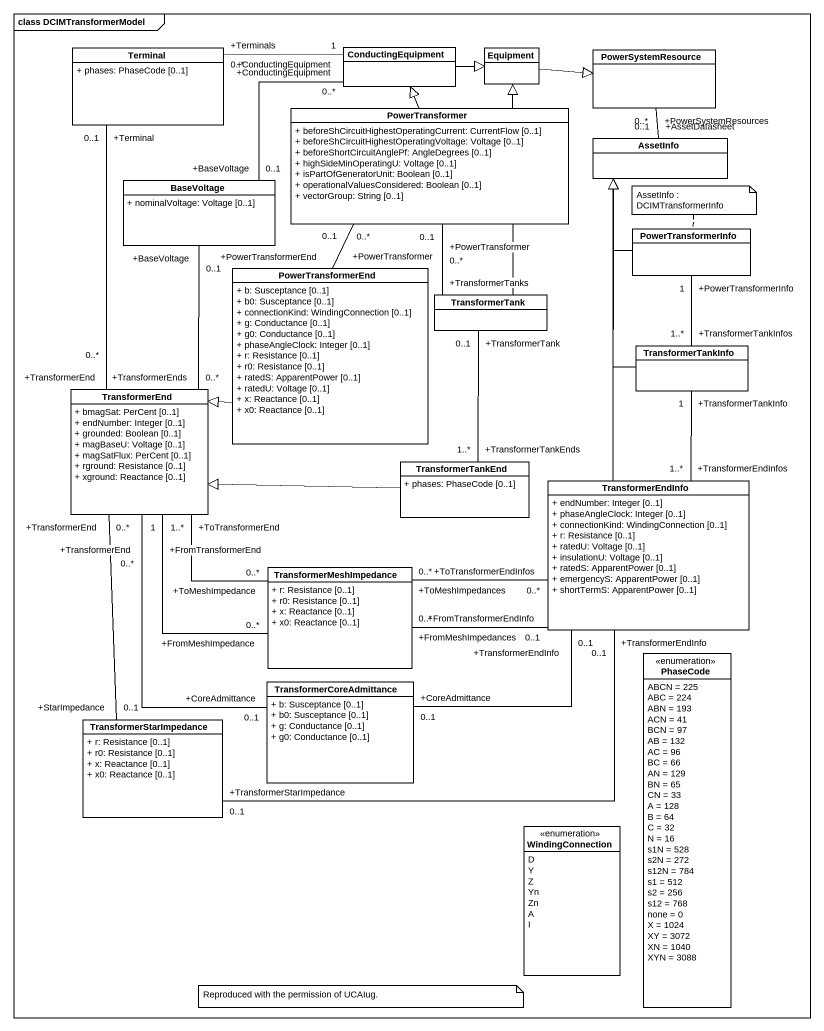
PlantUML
@startuml
mainframe class DCIMTransformerModel
hide circle
hide empty members
skinparam classAttributeIconSize 0
class Terminal #FFFFFF {
  + phases: PhaseCode [0..1]
}
class ConductingEquipment #FFFFFF
class Equipment
class PowerSystemResource
class PowerTransformer #FFFFFF {
  + beforeShCircuitHighestOperatingCurrent: CurrentFlow [0..1]
  + beforeShCircuitHighestOperatingVoltage: Voltage [0..1]
  + beforeShortCircuitAnglePf: AngleDegrees [0..1]
  + highSideMinOperatingU: Voltage [0..1]
  + isPartOfGeneratorUnit: Boolean [0..1]
  + operationalValuesConsidered: Boolean [0..1]
  + vectorGroup: String [0..1]
}
class AssetInfo
class BaseVoltage {
  + nominalVoltage: Voltage [0..1]
}
class PowerTransformerInfo
class PowerTransformerEnd {
  + b: Susceptance [0..1]
  + b0: Susceptance [0..1]
  + connectionKind: WindingConnection [0..1]
  + g: Conductance [0..1]
  + g0: Conductance [0..1]
  + phaseAngleClock: Integer [0..1]
  + r: Resistance [0..1]
  + r0: Resistance [0..1]
  + ratedS: ApparentPower [0..1]
  + ratedU: Voltage [0..1]
  + x: Reactance [0..1]
  + x0: Reactance [0..1]
}
class TransformerTank #FFFFFF
class TransformerTankInfo #FFFFFF
class TransformerEnd #FFFFFF {
  + bmagSat: PerCent [0..1]
  + endNumber: Integer [0..1]
  + grounded: Boolean [0..1]
  + magBaseU: Voltage [0..1]
  + magSatFlux: PerCent [0..1]
  + rground: Resistance [0..1]
  + xground: Reactance [0..1]
}
class TransformerTankEnd {
  + phases: PhaseCode [0..1]
}
class TransformerEndInfo #FFFFFF {
  + endNumber: Integer [0..1]
  + phaseAngleClock: Integer [0..1]
  + connectionKind: WindingConnection [0..1]
  + r: Resistance [0..1]
  + ratedU: Voltage [0..1]
  + insulationU: Voltage [0..1]
  + ratedS: ApparentPower [0..1]
  + emergencyS: ApparentPower [0..1]
  + shortTermS: ApparentPower [0..1]
}
class TransformerMeshImpedance {
  + r: Resistance [0..1]
  + r0: Resistance [0..1]
  + x: Reactance [0..1]
  + x0: Reactance [0..1]
}
enum PhaseCode #FFFFFF {
  ABCN = 225
  ABC = 224
  ABN = 193
  ACN = 41
  BCN = 97
  AB = 132
  AC = 96
  BC = 66
  AN = 129
  BN = 65
  CN = 33
  A = 128
  B = 64
  C = 32
  N = 16
  s1N = 528
  s2N = 272
  s12N = 784
  s1 = 512
  s2 = 256
  s12 = 768
  none = 0
  X = 1024
  XY = 3072
  XN = 1040
  XYN = 3088
}
class TransformerCoreAdmittance {
  + b: Susceptance [0..1]
  + b0: Susceptance [0..1]
  + g: Conductance [0..1]
  + g0: Conductance [0..1]
}
class TransformerStarImpedance #FFFFFF {
  + r: Resistance [0..1]
  + r0: Resistance [0..1]
  + x: Reactance [0..1]
  + x0: Reactance [0..1]
}
enum WindingConnection #FFFFFF {
  D
  Y
  Z
  Yn
  Zn
  A
  I
}
Terminal "+Terminals\n0..*" -right- "+ConductingEquipment\n1" ConductingEquipment
ConductingEquipment -right-|> Equipment
Equipment -right-|> PowerSystemResource
PowerTransformer -up-|> ConductingEquipment
PowerTransformer "+PowerTransformer\n0..1" -- "+PowerTransformerEnd\n0..*" PowerTransformerEnd
AssetInfo "+AssetDatasheet\n0..1" -up- "+PowerSystemResources\n0..*" PowerSystemResource
BaseVoltage "+BaseVoltage\n0..1" -up- "+ConductingEquipment\n0..*" ConductingEquipment
PowerTransformerInfo -up-|> AssetInfo
PowerTransformerEnd -left-|> TransformerEnd
TransformerTank -up-|> Equipment
TransformerTank "+TransformerTanks\n0..*" -up- "+PowerTransformer\n0..1" PowerTransformer
TransformerTankInfo -up-|> AssetInfo
TransformerTankInfo "+TransformerTankInfos\n1..*" -up- "+PowerTransformerInfo\n1" PowerTransformerInfo
TransformerTankInfo "+TransformerTankInfo\n1" -- "+TransformerEndInfos\n1..*" TransformerEndInfo
TransformerEnd "+TransformerEnd\n0..*" -up- "+Terminal\n0..1" Terminal
TransformerEnd "+TransformerEnds\n0..*" -up- "+BaseVoltage\n0..1" BaseVoltage
TransformerEnd "+TransformerEnd\n0..*" -- "+StarImpedance\n0..1" TransformerStarImpedance
TransformerTankEnd "+TransformerTankEnds\n1..*" -up- "+TransformerTank\n0..1" TransformerTank
TransformerTankEnd -left-|> TransformerEnd
TransformerEndInfo -up-|> AssetInfo
TransformerEndInfo "+FromTransformerEndInfo\n0..1" -left- "+FromMeshImpedances\n0..*" TransformerMeshImpedance
TransformerEndInfo "+ToTransformerEndInfos\n0..*" -left- "+ToMeshImpedances\n0..*" TransformerMeshImpedance
TransformerEndInfo "+TransformerEndInfo\n0..1" -left- "+CoreAdmittance\n0..1" TransformerCoreAdmittance
TransformerEndInfo "+TransformerEndInfo\n0..1" -left- "+TransformerStarImpedance\n0..1" TransformerStarImpedance
TransformerMeshImpedance "+ToMeshImpedance\n0..*" -up- "+ToTransformerEnd\n1..*" TransformerEnd
TransformerMeshImpedance "+FromMeshImpedance\n0..*" -up- "+FromTransformerEnd\n1" TransformerEnd
TransformerCoreAdmittance "+CoreAdmittance\n0..1" -up- "+TransformerEnd\n0..*" TransformerEnd
note top of PowerTransformerInfo : AssetInfo : DCIMTransformerInfo
note as N2
  Reproduced with the permission of UCAIug.
end note
@enduml
